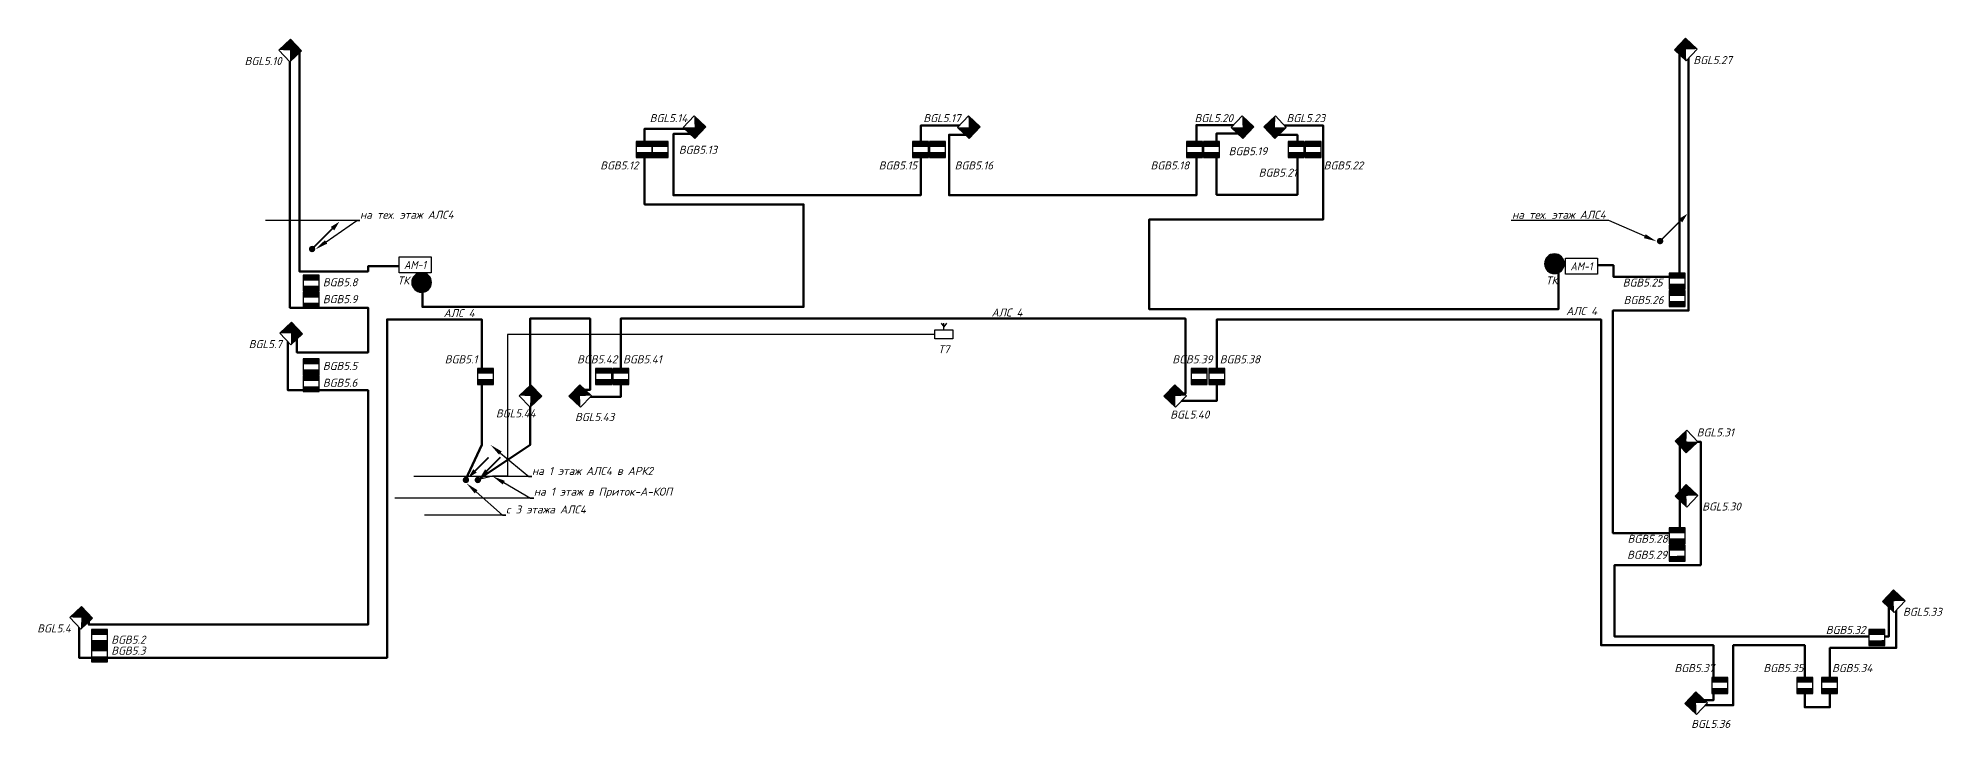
# Model space of a CAD drawing. Extents: x -72636 to 8142370, y -29900 to 852868.
# Drawn here: x 255057 to 314561, y 574661 to 596203 of the extents above; entities that cross this region are included whole.
import ezdxf
from ezdxf import colors
from ezdxf.entities.mleader import LeaderData, LeaderLine
from ezdxf.enums import TextEntityAlignment as Align
from ezdxf.math import Vec2, Vec3

# ---------------------------------------------------------------- set-up
doc = ezdxf.new("R2010")
doc.units = 0
doc.header["$LTSCALE"] = 100
doc.header["$PDMODE"] = 1
doc.header["$PDSIZE"] = 200
for name, color, linetype in [('!!ВОК', 30, 'Continuous'), ('003_ОС', 170, 'Continuous'), ('ODG - ПС', 1, 'Continuous'), ('ODG - Текст', 7, 'Continuous'), ('RC-Позиционные_обозначения', 7, 'Continuous')]:
    doc.layers.add(name, color=color, linetype=linetype)
doc.layers.add('ODG - СОТС', color=7, linetype='Continuous', true_color=0xff5800)
for name, color, linetype, lineweight in [('RC-Извещатели_охранные', 5, 'Continuous', 30), ('RC-Прочее_оборудование', 1, 'Continuous', 30), ('АП_АСУ_ОсновнаяТолстая', 7, 'Continuous', 30), ('Кабельные стояки', 7, 'Continuous', 25), ('текст', 7, 'Continuous', 13)]:
    doc.layers.add(name, color=color, linetype=linetype, lineweight=lineweight)
doc.styles.add('ISOCPEUR', font='isocpeui.ttf', dxfattribs={"height": 250})
doc.linetypes.add('ограждение1', pattern='A,0.25,-0.1,[133,ltypeshp.shx,S=0.1,R=0,X=-0.1,Y=0],-0.1,1', length=1.45)

# ---------------------------------------------------------------- blocks, each defined once
blk = doc.blocks.new('A$C965ac34c')
at = {"layer": '003_ОС', "color": 3, "lineweight": 30, "ltscale": 100}
blk.add_lwpolyline([(0, 284), (560, 284), (560, 0), (0, 0)], close=True, dxfattribs=at)
for points in [[(197, 489), (280, 376)], [(280, 284), (280, 489)], [(363, 489), (280, 376)]]:
    blk.add_lwpolyline(points, dxfattribs=at)
blk = doc.blocks.new('RC-UGO-IOM-02')
at = {"layer": 'RC-Извещатели_охранные'}
blk.add_point((0, 0), dxfattribs=at)
blk.add_wipeout([(2.5, -2.5), (2.5, 2.5), (-2.5, 2.5), (-2.5, -2.5)]).dxf.layer = 'RC-Извещатели_охранные'
blk.add_wipeout([(-2.5, -2.5), (-2.5, 2.5), (2.5, 2.5), (2.5, -2.5)]).dxf.layer = 'RC-Извещатели_охранные'
h = blk.add_hatch(color=256, dxfattribs=at)
h.dxf.hatch_style = 1
h.paths.add_polyline_path([(2.5, 0.8), (2.5, 2.51), (-2.5, 2.5), (-2.5, 0.8)])
h = blk.add_hatch(color=256, dxfattribs=at)
h.dxf.hatch_style = 1
h.paths.add_polyline_path([(2.5, -2.5), (2.5, -0.79), (-2.5, -0.8), (-2.5, -2.5)])
blk.add_lwpolyline([(-2.5, -2.5), (2.5, -2.5), (2.5, 2.5), (-2.5, 2.5)], close=True, dxfattribs=at)
at = {"layer": 'RC-Извещатели_охранные', "style": 'ISOCPEUR'}
blk.add_attdef('PSTN', text='', height=2.5, dxfattribs=at).set_placement((0.98, 2.6), align=Align.BOTTOM_LEFT)
blk = doc.blocks.new('RC-UGO-IOPO-02')
blk.add_wipeout([(2.5, -2.5), (2.5, 2.5), (-2.5, 2.5), (-2.5, -2.5)])
blk.add_wipeout([(-2.5, -2.5), (-2.5, 2.5), (2.5, 2.5), (2.5, -2.5)])
h = blk.add_hatch(color=256)
h.dxf.hatch_style = 1
h.paths.add_polyline_path([(2.5, -2.5), (0, 0), (2.5, 2.5), (-2.5, 2.5), (-2.5, -2.5)])
blk.add_lwpolyline([(-2.5, -2.5), (2.5, -2.5), (2.5, 2.5), (-2.5, 2.5)], close=True)
at = {"style": 'ISOCPEUR'}
blk.add_attdef('PSTN', text='', height=2.5, dxfattribs=at).set_placement((0.98, 2.6), align=Align.BOTTOM_LEFT)
blk = doc.blocks.new('*U34')
at = {"layer": 'ODG - ПС'}
h = blk.add_hatch(color=20, dxfattribs=at)
h.dxf.hatch_style = 1
h.set_gradient(color1=(255, 88, 0), color2=(255, 96, 10), one_color=1, tint=0.52, name='CYLINDER')
h.paths.add_polyline_path([(75, 0, 1), (-75, 0, 1)])
at = {"layer": 'ODG - СОТС', "lineweight": 30}
h = blk.add_hatch(color=7, dxfattribs=at)
h.dxf.hatch_style = 1
h.set_gradient(color1=(255, 255, 255), one_color=1, tint=1, name='INVCYLINDER')
h.paths.add_polyline_path([(-150, 0, 1), (150, 0, 1)])
h.paths.add_polyline_path([(75, 0, -1), (-75, 0, -1)], flags=16)
for radius in [150, 75]:
    blk.add_circle((0, 0), radius, dxfattribs=at)
at = {"layer": 'ODG - Текст', "style": 'ISOCPEUR', "oblique": 15, "width": 0.8}
blk.add_attdef('НОМЕР', text='', height=250, dxfattribs=at).set_placement((0, 325), align=Align.MIDDLE_CENTER)
blk = doc.blocks.new('RC-UGO-AM-01')
blk.add_wipeout([(-4.99, 2.5), (4.99, 2.5), (4.99, -2.5), (-4.99, -2.49)])
blk.add_point((0, 0))
blk.add_wipeout([(4.99, 2.5), (4.99, -2.5), (-4.99, -2.5), (-4.99, 2.5)])
blk.add_wipeout([(-4.99, -2.5), (-4.99, 2.5), (4.99, 2.5), (4.99, -2.5)])
blk.add_lwpolyline([(-4.99, 2.5), (4.99, 2.5), (4.99, -2.5), (-4.99, -2.5), (-4.99, 2.5)], close=True)
blk.add_lwpolyline([(-4.99, 2.5), (-4.99, 2.5)])
blk.add_lwpolyline([(-4.99, 2.5), (-4.99, 2.5)])
at = {"ltscale": 100, "style": 'ISOCPEUR', "width": 0.9}
blk.add_text('АМ-1', height=2.5, dxfattribs=at).set_placement((0, 0), align=Align.MIDDLE)
at = {"style": 'ISOCPEUR'}
blk.add_attdef('PSTN', text='', height=2.5, dxfattribs=at).set_placement((2.32, 2.4), align=Align.BOTTOM_LEFT)
blk = doc.blocks.new('*U65')
blk.add_hatch(color=256).paths.add_polyline_path([(-0.71, -0.71, 1), (0.71, 0.71, 1)])
at = {"const_width": 0.5}
blk.add_lwpolyline([(2.83, 2.83), (7.07, 7.07)], dxfattribs=at)
blk.add_lwpolyline([(0.71, 0.71, 0, 1.5, 0), (2.83, 2.83, 2, 2, 0)], format="xyseb")
blk = doc.blocks.new('*U64')
blk.add_hatch(color=256).paths.add_polyline_path([(-0.71, -0.71, 1), (0.71, 0.71, 1)])
at = {"const_width": 0.5}
blk.add_lwpolyline([(0.5, 0.5), (6.38, 6.38)], dxfattribs=at)
blk.add_lwpolyline([(8.5, 8.5, 0, 1.5, 0), (6.38, 6.38, 2, 2, 0)], format="xyseb")

msp = doc.modelspace()

# ---------------------------------------------------------------- linework, layer by layer
at = {"layer": '!!ВОК', "color": 3, "linetype": 'ограждение1', "lineweight": 50, "ltscale": 500}
msp.add_lwpolyline([(268412, 582406), (268917, 583502), (268917, 587419), (265959, 587419), (265959, 576850), (256337, 576850), (256337, 578176), (256640, 578176), (256640, 577887), (265364, 577887), (265364, 585207), (262862, 585207), (262862, 587034), (263144, 587034), (263144, 586389), (265368, 586389), (265368, 587780), (262922, 587780), (262922, 595815), (263223, 595815), (263223, 588918), (265365, 588918), (265365, 589076), (267063, 589076), (267063, 587807), (278968, 587807), (278968, 591010), (274001, 591010), (274001, 593374), (275693, 593374), (275693, 593212), (274903, 593212), (274903, 591297), (282628, 591297), (282628, 593471), (284231, 593471), (284231, 593185), (283518, 593185), (283518, 591297), (291240, 591297), (291240, 593485), (292811, 593485), (292811, 593226), (291872, 593226), (291872, 591310), (294395, 591310), (294395, 593179), (293639, 593179), (293639, 593469), (295202, 593469), (295202, 590538), (289770, 590538), (289770, 587736), (302552, 587736), (302552, 589109), (304267, 589109), (304267, 588752), (306336, 588752), (306336, 595914), (306618, 595914), (306618, 587691), (304253, 587691), (304253, 580744), (306339, 580744), (306339, 583598), (306997, 583598), (306997, 579746), (304303, 579746), (304303, 577511), (312870, 577511), (312870, 578632), (313105, 578632), (313105, 577159), (311034, 577159), (311034, 575307), (310244, 575307), (310244, 577241), (308012, 577241), (308012, 575368), (306726, 575368), (306726, 575523), (307394, 575523), (307394, 577241), (303883, 577241), (303883, 587413), (291877, 587413), (291877, 584872), (290408, 584872), (290408, 585100), (290896, 585100), (290896, 587445), (273260, 587445), (273260, 584998), (271859, 584998), (271859, 585215), (272302, 585215), (272302, 587445), (270426, 587445), (270426, 583499), (268794, 582404)], dxfattribs=at)
at = {"color": 4, "ltscale": 100}
msp.add_lwpolyline([(283070, 586950), (269717, 586950), (269717, 582519), (269257, 582519), (268794, 582404)], dxfattribs=at)

# ---------------------------------------------------------------- block references
at = {"color": 5, "lineweight": 30, "xscale": -2.054613688905472, "yscale": 2.054613688905472, "zscale": 2.054613688905472, "rotation": 180}
for p in [(302427, 589157), (267039, 588574)]:
    msp.add_blockref('*U34', p, dxfattribs=at)
msp.add_blockref('A$C965ac34c', (283070, 586808))
at = {"layer": 'Кабельные стояки', "color": 5, "xscale": 100, "yscale": 100, "zscale": 100}
for name, p in [('*U64', (263617, 589616)), ('*U64', (305727, 589864)), ('*U65', (268422, 582404)), ('*U65', (268794, 582404))]:
    msp.add_blockref(name, p, dxfattribs=at)

# ---------------------------------------------------------------- texts
at = {"color": 7, "lineweight": 30, "ltscale": 100, "char_height": 250, "width": 1074.44, "attachment_point": 1, "style": 'ISOCPEUR'}
for insert in [(267725, 587741), (284841, 587758), (302791, 587806)]:
    msp.add_mtext('{\\C256;АЛС 4}', dxfattribs=dict(at, insert=insert))
at = {"layer": 'текст', "color": 7, "char_height": 250, "width": 511.65, "attachment_point": 5, "style": 'ISOCPEUR'}
for s, insert in [('ТК', (266471, 588634)), ('ТК', (302343, 588634)), ('Т7', (283352, 586487))]:
    msp.add_mtext(s, dxfattribs=dict(at, insert=insert))

# ---------------------------------------------------------------- leaders
at = {"layer": 'АП_АСУ_ОсновнаяТолстая'}
ml = msp.add_multileader_mtext('Standard', dxfattribs=at)
ml.set_content('на тех. этаж АЛС4', color=256, style='ISOCPEUR')
ml.set_leader_properties()
ml.build(insert=Vec2(0, 0))
ml.multileader.update_dxf_attribs({"text_left_attachment_type": 6, "text_right_attachment_type": 6, "dogleg_length": 100, "arrow_head_size": 400})
ctx = ml.context
ctx.base_point, ctx.char_height, ctx.arrow_head_size, ctx.landing_gap_size, ctx.plane_origin = Vec3(300800, 590511, 0), 250, 400, 0, Vec3(310233, 580352, 0)
ctx.left_attachment, ctx.right_attachment, ctx.text_align_type = 6, 6, 2
notes = []
notes.append((ctx, [(0, (1, 1, 0), (304125, 590511, 0), (-1, 0), 100, [(0, [(305614, 589856, 0)], 0, [])])]))
ctx.mtext.insert, ctx.mtext.width, ctx.mtext.alignment, ctx.mtext.flow_direction = Vec3(304025, 590811, 0), 4570.65, 3, 5
ml = msp.add_multileader_mtext('Standard', dxfattribs=at)
ml.set_content('на 1 этаж АЛС4 в АРК2', color=256, style='ISOCPEUR')
ml.set_leader_properties()
ml.build(insert=Vec2(0, 0))
ml.multileader.update_dxf_attribs({"text_left_attachment_type": 6, "text_right_attachment_type": 6, "dogleg_length": 100, "arrow_head_size": 400})
ctx = ml.context
ctx.base_point, ctx.char_height, ctx.arrow_head_size, ctx.landing_gap_size, ctx.plane_origin = Vec3(270486, 582510, 0), 250, 400, 0, Vec3(279744, 572351, 0)
ctx.left_attachment, ctx.right_attachment = 6, 6
notes.append((ctx, [(1, (1, 1, 0), (270386, 582510, 0), (1, 0), 100, [(0, [(269191, 583499, 0)], 0, [])])]))
ctx.mtext.insert, ctx.mtext.width, ctx.mtext.flow_direction = Vec3(270486, 582810, 0), 4570.65, 5
ml = msp.add_multileader_mtext('Standard', dxfattribs=at)
ml.set_content('на 1 этаж в Приток-А-КОП', color=256, style='ISOCPEUR')
ml.set_leader_properties()
ml.build(insert=Vec2(0, 0))
ml.multileader.update_dxf_attribs({"text_left_attachment_type": 6, "text_right_attachment_type": 6, "dogleg_length": 100, "arrow_head_size": 400})
ctx = ml.context
ctx.base_point, ctx.char_height, ctx.arrow_head_size, ctx.landing_gap_size, ctx.plane_origin = Vec3(270544, 581839, 0), 250, 400, 0, Vec3(279497, 574077, 0)
ctx.left_attachment, ctx.right_attachment = 6, 6
notes.append((ctx, [(1, (1, 1, 0), (270444, 581839, 0), (1, 0), 100, [(0, [(269257, 582519, 0)], 0, [])])]))
ctx.mtext.insert, ctx.mtext.width, ctx.mtext.flow_direction = Vec3(270544, 582164, 0), 4570.65, 5
ml = msp.add_multileader_mtext('Standard', dxfattribs=at)
ml.set_content('c 3 этажа АЛС4 ', color=256, style='ISOCPEUR')
ml.set_leader_properties()
ml.build(insert=Vec2(0, 0))
ml.multileader.update_dxf_attribs({"text_left_attachment_type": 6, "text_right_attachment_type": 6, "dogleg_length": 100, "arrow_head_size": 400})
ctx = ml.context
ctx.base_point, ctx.char_height, ctx.arrow_head_size, ctx.landing_gap_size, ctx.plane_origin = Vec3(269667, 581307, 0), 250, 400, 0, Vec3(276577, 568582, 0)
ctx.left_attachment, ctx.right_attachment = 6, 6
notes.append((ctx, [(1, (1, 1, 0), (269567, 581307, 0), (1, 0), 100, [(0, [(268440, 582299, 0)], 0, [])])]))
ctx.mtext.insert, ctx.mtext.width, ctx.mtext.flow_direction = Vec3(269667, 581607, 0), 2622.39, 5
for ctx, leaders in notes:
    for number, flags, end, landing, length, lines in leaders:
        leader = LeaderData()
        leader.index, (leader.has_last_leader_line, leader.has_dogleg_vector, leader.attachment_direction) = number, flags
        leader.last_leader_point, leader.dogleg_vector, leader.dogleg_length = Vec3(end), Vec3(landing), length
        for number, points, colour, breaks in lines:
            line = LeaderLine()
            line.index, line.vertices, line.color, line.breaks = number, Vec3.list(points), colors.encode_raw_color(colour), breaks
            leader.lines.append(line)
        ctx.leaders.append(leader)

# ---------------------------------------------------------------- next in the draw order: block references
at = {"layer": 'RC-Извещатели_охранные', "lineweight": 30, "ltscale": 30}
ref = msp.add_blockref('RC-UGO-IOPO-02', (262931, 595820), dxfattribs=dict(at, xscale=-100, yscale=100, zscale=100, rotation=43.33003864767731))
ref.add_attrib('PSTN', 'BGL5.10', dxfattribs={"layer": 'RC-Позиционные_обозначения', "height": 250, "style": 'ISOCPEUR'}).set_placement((262088, 595288), align=Align.BOTTOM_CENTER)
ref = msp.add_blockref('RC-UGO-IOPO-02', (306533, 595849), dxfattribs=dict(at, xscale=100, yscale=100, zscale=100, rotation=316.6699613523227))
ref.add_attrib('PSTN', 'BGL5.27', dxfattribs={"layer": 'RC-Позиционные_обозначения', "height": 250, "style": 'ISOCPEUR'}).set_placement((307370, 595317), align=Align.BOTTOM_CENTER)
at = {"layer": 'RC-Извещатели_охранные', "color": 1, "lineweight": 30, "ltscale": 30}
ref = msp.add_blockref('RC-UGO-IOM-02', (273989, 592722), dxfattribs=dict(at, xscale=100, yscale=100, zscale=100))
ref.add_attrib('PSTN', 'BGB5.12', (272619, 592101), dxfattribs={"layer": 'RC-Позиционные_обозначения', "height": 250, "style": 'ISOCPEUR'})
ref = msp.add_blockref('RC-UGO-IOM-02', (282625, 592722), dxfattribs=dict(at, xscale=100, yscale=100, zscale=100))
ref.add_attrib('PSTN', 'BGB5.15', (281318, 592101), dxfattribs={"layer": 'RC-Позиционные_обозначения', "height": 250, "style": 'ISOCPEUR'})
ref = msp.add_blockref('RC-UGO-IOM-02', (291186, 592722), dxfattribs=dict(at, xscale=100, yscale=100, zscale=100))
ref.add_attrib('PSTN', 'BGB5.18', (289809, 592101), dxfattribs={"layer": 'RC-Позиционные_обозначения', "height": 250, "style": 'ISOCPEUR'})
ref = msp.add_blockref('RC-UGO-IOM-02', (263587, 588550), dxfattribs=dict(at, xscale=100, yscale=100, zscale=100))
ref.add_attrib('PSTN', 'BGB5.8', (263954, 588453), dxfattribs={"layer": 'RC-Позиционные_обозначения', "height": 250, "style": 'ISOCPEUR'})
ref = msp.add_blockref('RC-UGO-IOM-02', (306257, 588615), dxfattribs=dict(at, xscale=100, yscale=100, zscale=100))
ref.add_attrib('PSTN', 'BGB5.25', (304559, 588444), dxfattribs={"layer": 'RC-Позиционные_обозначения', "height": 250, "style": 'ISOCPEUR'})
at = {"layer": 'RC-Извещатели_охранные', "lineweight": 30, "ltscale": 30}
ref = msp.add_blockref('RC-UGO-IOPO-02', (262962, 586978), dxfattribs=dict(at, xscale=-100, yscale=100, zscale=100, rotation=43.33003864767731))
ref.add_attrib('PSTN', 'BGL5.7', dxfattribs={"layer": 'RC-Позиционные_обозначения', "height": 250, "style": 'ISOCPEUR'}).set_placement((262157, 586446), align=Align.BOTTOM_CENTER)
at = {"layer": 'RC-Извещатели_охранные', "color": 1, "lineweight": 30, "ltscale": 30}
ref = msp.add_blockref('RC-UGO-IOM-02', (263587, 585937), dxfattribs=dict(at, xscale=100, yscale=100, zscale=100))
ref.add_attrib('PSTN', 'BGB5.5', (263954, 585840), dxfattribs={"layer": 'RC-Позиционные_обозначения', "height": 250, "style": 'ISOCPEUR'})
ref = msp.add_blockref('RC-UGO-IOM-02', (269036, 585639), dxfattribs=dict(at, xscale=100, yscale=100, zscale=100))
ref.add_attrib('PSTN', 'BGB5.1', (267762, 586047), dxfattribs={"layer": 'RC-Позиционные_обозначения', "height": 250, "style": 'ISOCPEUR'})
ref = msp.add_blockref('RC-UGO-IOM-02', (272725, 585639), dxfattribs=dict(at, xscale=100, yscale=100, zscale=100))
ref.add_attrib('PSTN', 'BGB5.42', (271897, 586047), dxfattribs={"layer": 'RC-Позиционные_обозначения', "height": 250, "style": 'ISOCPEUR'})
ref = msp.add_blockref('RC-UGO-IOM-02', (291329, 585639), dxfattribs=dict(at, xscale=100, yscale=100, zscale=100))
ref.add_attrib('PSTN', 'BGB5.39', (290490, 586047), dxfattribs={"layer": 'RC-Позиционные_обозначения', "height": 250, "style": 'ISOCPEUR'})
at = {"layer": 'RC-Извещатели_охранные', "lineweight": 30, "ltscale": 30}
ref = msp.add_blockref('RC-UGO-IOPO-02', (306549, 583606), dxfattribs=dict(at, xscale=-100, yscale=100, zscale=100, rotation=223.3300386476773))
ref.add_attrib('PSTN', 'BGL5.31', dxfattribs={"layer": 'RC-Позиционные_обозначения', "height": 250, "style": 'ISOCPEUR'}).set_placement((307452, 583688), align=Align.BOTTOM_CENTER)
ref = msp.add_blockref('RC-UGO-IOPO-02', (306549, 581907), dxfattribs=dict(at, xscale=100, yscale=100, zscale=100, rotation=316.6699613523227))
ref.add_attrib('PSTN', 'BGL5.30', dxfattribs={"layer": 'RC-Позиционные_обозначения', "height": 250, "style": 'ISOCPEUR'}).set_placement((307645, 581375), align=Align.BOTTOM_CENTER)
at = {"layer": 'RC-Извещатели_охранные', "color": 1, "lineweight": 30, "ltscale": 30}
ref = msp.add_blockref('RC-UGO-IOM-02', (306257, 580657), dxfattribs=dict(at, xscale=100, yscale=100, zscale=100))
ref.add_attrib('PSTN', 'BGB5.28', (304710, 580441), dxfattribs={"layer": 'RC-Позиционные_обозначения', "height": 250, "style": 'ISOCPEUR'})
at = {"layer": 'RC-Извещатели_охранные', "lineweight": 30, "ltscale": 30}
ref = msp.add_blockref('RC-UGO-IOPO-02', (313024, 578618), dxfattribs=dict(at, xscale=100, yscale=100, zscale=100, rotation=316.6699613523227))
ref.add_attrib('PSTN', 'BGL5.33', dxfattribs={"layer": 'RC-Позиционные_обозначения', "height": 250, "style": 'ISOCPEUR'}).set_placement((313921, 578086), align=Align.BOTTOM_CENTER)
at = {"layer": 'RC-Извещатели_охранные', "color": 1, "lineweight": 30, "ltscale": 30}
ref = msp.add_blockref('RC-UGO-IOM-02', (312494, 577480), dxfattribs=dict(at, xscale=100, yscale=100, zscale=100))
ref.add_attrib('PSTN', 'BGB5.32', (310904, 577595), dxfattribs={"layer": 'RC-Позиционные_обозначения', "height": 250, "style": 'ISOCPEUR'})
ref = msp.add_blockref('RC-UGO-IOM-02', (256977, 577487), dxfattribs=dict(at, xscale=100, yscale=100, zscale=100))
ref.add_attrib('PSTN', 'BGB5.2', (257344, 577291), dxfattribs={"layer": 'RC-Позиционные_обозначения', "height": 250, "style": 'ISOCPEUR'})
ref = msp.add_blockref('RC-UGO-IOM-02', (307590, 575990), dxfattribs=dict(at, xscale=100, yscale=100, zscale=100))
ref.add_attrib('PSTN', 'BGB5.37', (306176, 576405), dxfattribs={"layer": 'RC-Позиционные_обозначения', "height": 250, "style": 'ISOCPEUR'})
ref = msp.add_blockref('RC-UGO-IOM-02', (310252, 575990), dxfattribs=dict(at, xscale=100, yscale=100, zscale=100))
ref.add_attrib('PSTN', 'BGB5.35', (308954, 576405), dxfattribs={"layer": 'RC-Позиционные_обозначения', "height": 250, "style": 'ISOCPEUR'})
at = {"layer": 'RC-Прочее_оборудование', "lineweight": 30, "ltscale": 30, "xscale": 100, "yscale": 100, "zscale": 100}
for p in [(266833, 589119), (303271, 589076)]:
    msp.add_blockref('RC-UGO-AM-01', p, dxfattribs=at)

# ---------------------------------------------------------------- next in the draw order: block references
at = {"layer": 'RC-Извещатели_охранные', "color": 1, "lineweight": 30, "ltscale": 30}
ref = msp.add_blockref('RC-UGO-IOM-02', (274492, 592722), dxfattribs=dict(at, xscale=100, yscale=100, zscale=100))
ref.add_attrib('PSTN', 'BGB5.13', (275074, 592590), dxfattribs={"layer": 'RC-Позиционные_обозначения', "height": 250, "style": 'ISOCPEUR'})
ref = msp.add_blockref('RC-UGO-IOM-02', (283158, 592722), dxfattribs=dict(at, xscale=100, yscale=100, zscale=100))
ref.add_attrib('PSTN', 'BGB5.16', (283690, 592101), dxfattribs={"layer": 'RC-Позиционные_обозначения', "height": 250, "style": 'ISOCPEUR'})
ref = msp.add_blockref('RC-UGO-IOM-02', (291716, 592722), dxfattribs=dict(at, xscale=100, yscale=100, zscale=100))
ref.add_attrib('PSTN', 'BGB5.19', (292249, 592546), dxfattribs={"layer": 'RC-Позиционные_обозначения', "height": 250, "style": 'ISOCPEUR'})
ref = msp.add_blockref('RC-UGO-IOM-02', (263587, 588022), dxfattribs=dict(at, xscale=100, yscale=100, zscale=100))
ref.add_attrib('PSTN', 'BGB5.9', (263954, 587925), dxfattribs={"layer": 'RC-Позиционные_обозначения', "height": 250, "style": 'ISOCPEUR'})
ref = msp.add_blockref('RC-UGO-IOM-02', (306257, 588070), dxfattribs=dict(at, xscale=100, yscale=100, zscale=100))
ref.add_attrib('PSTN', 'BGB5.26', (304588, 587899), dxfattribs={"layer": 'RC-Позиционные_обозначения', "height": 250, "style": 'ISOCPEUR'})
ref = msp.add_blockref('RC-UGO-IOM-02', (273263, 585639), dxfattribs=dict(at, xscale=100, yscale=100, zscale=100))
ref.add_attrib('PSTN', 'BGB5.41', (273332, 586047), dxfattribs={"layer": 'RC-Позиционные_обозначения', "height": 250, "style": 'ISOCPEUR'})
ref = msp.add_blockref('RC-UGO-IOM-02', (291884, 585639), dxfattribs=dict(at, xscale=100, yscale=100, zscale=100))
ref.add_attrib('PSTN', 'BGB5.38', (291972, 586047), dxfattribs={"layer": 'RC-Позиционные_обозначения', "height": 250, "style": 'ISOCPEUR'})
ref = msp.add_blockref('RC-UGO-IOM-02', (263587, 585412), dxfattribs=dict(at, xscale=100, yscale=100, zscale=100))
ref.add_attrib('PSTN', 'BGB5.6', (263954, 585315), dxfattribs={"layer": 'RC-Позиционные_обозначения', "height": 250, "style": 'ISOCPEUR'})
at = {"layer": 'RC-Извещатели_охранные', "lineweight": 30, "ltscale": 30}
ref = msp.add_blockref('RC-UGO-IOPO-02', (270435, 585026), dxfattribs=dict(at, xscale=-100, yscale=100, zscale=100, rotation=43.33003864767731))
ref.add_attrib('PSTN', 'BGL5.44', dxfattribs={"layer": 'RC-Позиционные_обозначения', "height": 250, "style": 'ISOCPEUR'}).set_placement((269979, 584283), align=Align.BOTTOM_CENTER)
at = {"layer": 'RC-Извещатели_охранные', "color": 1, "lineweight": 30, "ltscale": 30}
ref = msp.add_blockref('RC-UGO-IOM-02', (306257, 580114), dxfattribs=dict(at, xscale=100, yscale=100, zscale=100))
ref.add_attrib('PSTN', 'BGB5.29', (304697, 579942), dxfattribs={"layer": 'RC-Позиционные_обозначения', "height": 250, "style": 'ISOCPEUR'})
at = {"layer": 'RC-Извещатели_охранные', "lineweight": 30, "ltscale": 30}
ref = msp.add_blockref('RC-UGO-IOPO-02', (256407, 578101), dxfattribs=dict(at, xscale=-100, yscale=100, zscale=100, rotation=43.33003864767731))
ref.add_attrib('PSTN', 'BGL5.4', dxfattribs={"layer": 'RC-Позиционные_обозначения', "height": 250, "style": 'ISOCPEUR'}).set_placement((255555, 577568), align=Align.BOTTOM_CENTER)
at = {"layer": 'RC-Извещатели_охранные', "color": 1, "lineweight": 30, "ltscale": 30}
ref = msp.add_blockref('RC-UGO-IOM-02', (256977, 576972), dxfattribs=dict(at, xscale=100, yscale=100, zscale=100))
ref.add_attrib('PSTN', 'BGB5.3', (257344, 576949), dxfattribs={"layer": 'RC-Позиционные_обозначения', "height": 250, "style": 'ISOCPEUR'})
ref = msp.add_blockref('RC-UGO-IOM-02', (311022, 575990), dxfattribs=dict(at, xscale=100, yscale=100, zscale=100))
ref.add_attrib('PSTN', 'BGB5.34', (311100, 576405), dxfattribs={"layer": 'RC-Позиционные_обозначения', "height": 250, "style": 'ISOCPEUR'})
at = {"layer": 'RC-Извещатели_охранные', "lineweight": 30, "ltscale": 30}
ref = msp.add_blockref('RC-UGO-IOPO-02', (306852, 575435), dxfattribs=dict(at, xscale=100, yscale=100, zscale=100, rotation=316.6699613523227))
ref.add_attrib('PSTN', 'BGL5.36', dxfattribs={"layer": 'RC-Позиционные_обозначения', "height": 250, "style": 'ISOCPEUR'}).set_placement((307308, 574586), align=Align.BOTTOM_CENTER)

# ---------------------------------------------------------------- next in the draw order: leaders
at = {"layer": 'АП_АСУ_ОсновнаяТолстая'}
ml = msp.add_multileader_mtext('Standard', dxfattribs=at)
ml.set_content('на тех. этаж АЛС4', color=256, style='ISOCPEUR')
ml.set_leader_properties()
ml.build(insert=Vec2(0, 0))
ml.multileader.update_dxf_attribs({"text_left_attachment_type": 6, "text_right_attachment_type": 6, "dogleg_length": 100, "arrow_head_size": 400})
ctx = ml.context
ctx.base_point, ctx.char_height, ctx.arrow_head_size, ctx.landing_gap_size, ctx.plane_origin = Vec3(265113, 590511, 0), 250, 400, 0, Vec3(274370, 580352, 0)
ctx.left_attachment, ctx.right_attachment = 6, 6
notes = []
notes.append((ctx, [(1, (1, 1, 0), (265013, 590511, 0), (1, 0), 100, [(0, [(263725, 589608, 0)], 0, [])])]))
ctx.mtext.insert, ctx.mtext.width, ctx.mtext.flow_direction = Vec3(265113, 590811, 0), 4570.65, 5
for ctx, leaders in notes:
    for number, flags, end, landing, length, lines in leaders:
        leader = LeaderData()
        leader.index, (leader.has_last_leader_line, leader.has_dogleg_vector, leader.attachment_direction) = number, flags
        leader.last_leader_point, leader.dogleg_vector, leader.dogleg_length = Vec3(end), Vec3(landing), length
        for number, points, colour, breaks in lines:
            line = LeaderLine()
            line.index, line.vertices, line.color, line.breaks = number, Vec3.list(points), colors.encode_raw_color(colour), breaks
            leader.lines.append(line)
        ctx.leaders.append(leader)

# ---------------------------------------------------------------- next in the draw order: block references
at = {"layer": 'RC-Извещатели_охранные', "lineweight": 30, "ltscale": 30}
ref = msp.add_blockref('RC-UGO-IOPO-02', (275565, 593421), dxfattribs=dict(at, xscale=100, yscale=100, zscale=100, rotation=136.6699613523227))
ref.add_attrib('PSTN', 'BGL5.14', dxfattribs={"layer": 'RC-Позиционные_обозначения', "height": 250, "style": 'ISOCPEUR'}).set_placement((274750, 593504), align=Align.BOTTOM_CENTER)
ref = msp.add_blockref('RC-UGO-IOPO-02', (284130, 593421), dxfattribs=dict(at, xscale=100, yscale=100, zscale=100, rotation=136.6699613523227))
ref.add_attrib('PSTN', 'BGL5.17', dxfattribs={"layer": 'RC-Позиционные_обозначения', "height": 250, "style": 'ISOCPEUR'}).set_placement((283293, 593504), align=Align.BOTTOM_CENTER)
at = {"layer": 'RC-Извещатели_охранные', "color": 1, "lineweight": 30, "ltscale": 30}
ref = msp.add_blockref('RC-UGO-IOM-02', (294356, 592722), dxfattribs=dict(at, xscale=100, yscale=100, zscale=100))
ref.add_attrib('PSTN', 'BGB5.21', (293188, 591877), dxfattribs={"layer": 'RC-Позиционные_обозначения', "height": 250, "style": 'ISOCPEUR'})
at = {"layer": 'RC-Извещатели_охранные', "lineweight": 30, "ltscale": 30}
ref = msp.add_blockref('RC-UGO-IOPO-02', (271988, 585026), dxfattribs=dict(at, xscale=100, yscale=100, zscale=100, rotation=316.6699613523227))
ref.add_attrib('PSTN', 'BGL5.43', dxfattribs={"layer": 'RC-Позиционные_обозначения', "height": 250, "style": 'ISOCPEUR'}).set_placement((272444, 584171), align=Align.BOTTOM_CENTER)
ref = msp.add_blockref('RC-UGO-IOPO-02', (290578, 585026), dxfattribs=dict(at, xscale=100, yscale=100, zscale=100, rotation=316.6699613523227))
ref.add_attrib('PSTN', 'BGL5.40', dxfattribs={"layer": 'RC-Позиционные_обозначения', "height": 250, "style": 'ISOCPEUR'}).set_placement((291034, 584246), align=Align.BOTTOM_CENTER)

# ---------------------------------------------------------------- next in the draw order: block references
ref = msp.add_blockref('RC-UGO-IOPO-02', (292683, 593421), dxfattribs=dict(at, xscale=100, yscale=100, zscale=100, rotation=136.6699613523227))
ref.add_attrib('PSTN', 'BGL5.20', dxfattribs={"layer": 'RC-Позиционные_обозначения', "height": 250, "style": 'ISOCPEUR'}).set_placement((291785, 593504), align=Align.BOTTOM_CENTER)
at = {"layer": 'RC-Извещатели_охранные', "color": 1, "lineweight": 30, "ltscale": 30}
ref = msp.add_blockref('RC-UGO-IOM-02', (294894, 592722), dxfattribs=dict(at, xscale=100, yscale=100, zscale=100))
ref.add_attrib('PSTN', 'BGB5.22', (295217, 592101), dxfattribs={"layer": 'RC-Позиционные_обозначения', "height": 250, "style": 'ISOCPEUR'})

# ---------------------------------------------------------------- next in the draw order: block references
at = {"layer": 'RC-Извещатели_охранные', "lineweight": 30, "ltscale": 30}
ref = msp.add_blockref('RC-UGO-IOPO-02', (293697, 593421), dxfattribs=dict(at, xscale=-100, yscale=100, zscale=100, rotation=223.3300386476773))
ref.add_attrib('PSTN', 'BGL5.23', dxfattribs={"layer": 'RC-Позиционные_обозначения', "height": 250, "style": 'ISOCPEUR'}).set_placement((294660, 593504), align=Align.BOTTOM_CENTER)

doc.saveas('drawing.dxf')
